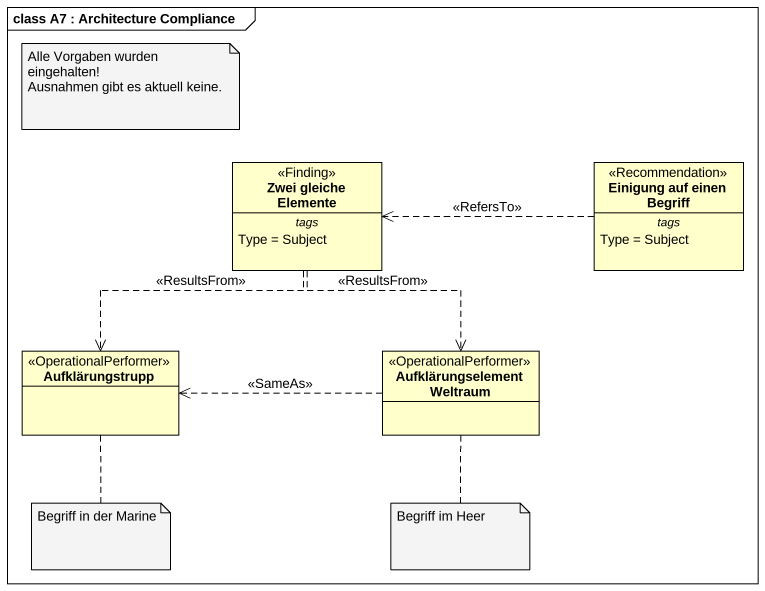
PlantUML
@startuml
mainframe class A7 : Architecture Compliance
hide circle
hide empty members
class "Zwei gleiche Elemente" as Zwei_gleiche_Elemente <<Finding>> {
  -- tags --
  Type = Subject
}
class "Einigung auf einen Begriff" as Einigung_auf_einen_Begriff <<Recommendation>> {
  -- tags --
  Type = Subject
}
class Aufklärungstrupp <<OperationalPerformer>>
class "Aufklärungselement Weltraum" as Aufklärungselement_Weltraum <<OperationalPerformer>>
Zwei_gleiche_Elemente ..> Aufklärungstrupp : <<ResultsFrom>>
Zwei_gleiche_Elemente ..> Aufklärungselement_Weltraum : <<ResultsFrom>>
Einigung_auf_einen_Begriff .left.> Zwei_gleiche_Elemente : <<RefersTo>>
Aufklärungselement_Weltraum .left.> Aufklärungstrupp : <<SameAs>>
note as N1
  Alle Vorgaben wurden eingehalten!
  Ausnahmen gibt es aktuell keine.
end note
note bottom of Aufklärungstrupp : Begriff in der Marine
note bottom of Aufklärungselement_Weltraum : Begriff im Heer
@enduml
